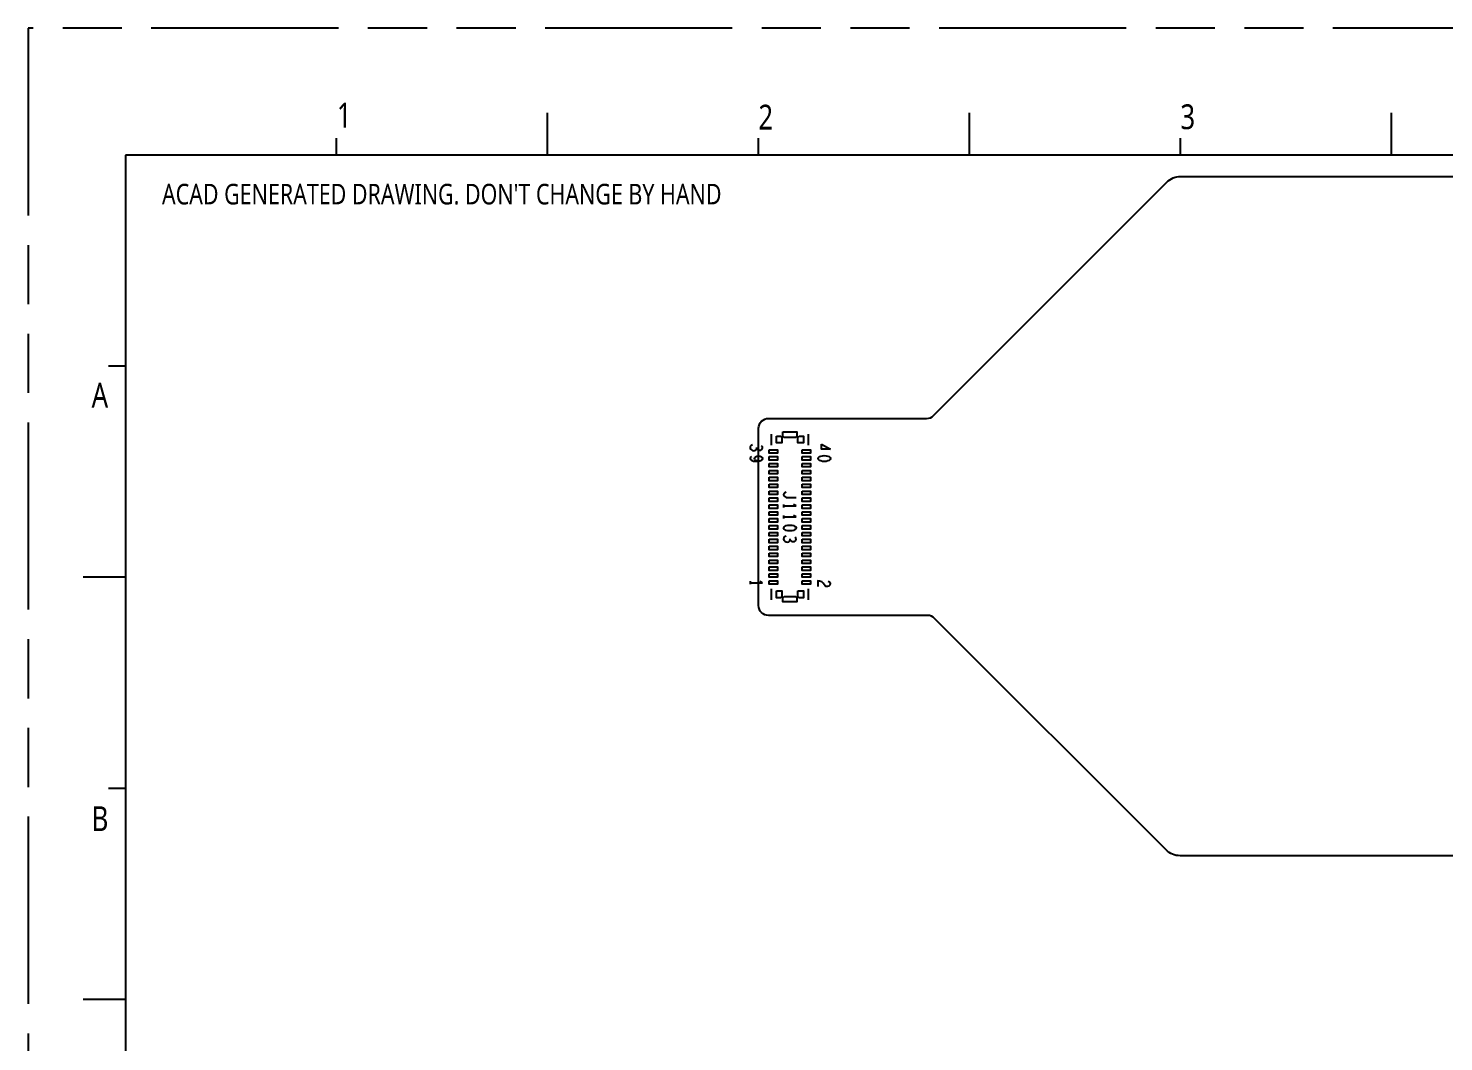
# Model space of a CAD drawing. Header units: millimetres. Extents: x 3228 to 3404, y -274 to -150.
# Drawn here: x 3228.4 to 3300.3, y -201.1 to -149.7 of the extents above; entities that cross this region are included whole.
import ezdxf

# ---------------------------------------------------------------- set-up
doc = ezdxf.new("R2010")
doc.units = ezdxf.units.MM
doc.linetypes.add('PHANTOM', pattern=[29.5, 9.5, -1.5, 3, -1.5, 3, -1.5, 9.5])
doc.layers.get('0').update_dxf_attribs({"lineweight": 25})
doc.layers.add('0PAPERF', color=2, linetype='PHANTOM', plot=False)
for name, color, linetype in [('c_layer1', 7, 'Continuous'), ('outline_layer0', 5, 'Continuous'), ('鵬鼎', 5, 'Continuous')]:
    doc.layers.add(name, color=color, linetype=linetype)
for name, color, linetype, lineweight in [('DIM', 100, 'Continuous', 15), ('SPT', 6, 'Continuous', 25), ('尺寸線', 3, 'Continuous', 20)]:
    doc.layers.add(name, color=color, linetype=linetype, lineweight=lineweight)
doc.styles.get("Standard").update_dxf_attribs({"font": 'simplex.shx', "width": 0.8, "height": 4})

msp = doc.modelspace()

# ---------------------------------------------------------------- linework, layer by layer
for p, q in [((3254.779, -156.092), (3254.779, -153.95)), ((3276.206, -156.092), (3276.206, -153.95)), ((3297.633, -156.092), (3297.633, -153.95)), ((3244.066, -156.092), (3244.066, -155.235)), ((3265.493, -156.092), (3265.493, -155.235)), ((3286.92, -156.092), (3286.92, -155.235)), ((3398.769, -156.092), (3233.352, -156.092)), ((3233.352, -156.092), (3233.352, -270.513)), ((3233.352, -166.806), (3232.495, -166.806)), ((3233.352, -177.519), (3231.21, -177.519)), ((3233.352, -188.233), (3232.495, -188.233)), ((3233.352, -198.946), (3231.21, -198.946))]:
    msp.add_line(p, q)
at = {"layer": '0PAPERF'}
for p, q in [((3404.17, -149.662), (3228.423, -149.662)), ((3228.423, -149.662), (3228.423, -273.941))]:
    msp.add_line(p, q, dxfattribs=at)
at = {"layer": 'c_layer1'}
for p, q in [((3266.142, -170.257), (3266.142, -170.815)), ((3268.042, -170.815), (3268.042, -170.257)), ((3268.699, -170.765), (3269.154, -171.016)), ((3266.774, -173.818), (3266.774, -173.981)), ((3266.774, -173.899), (3267.409, -173.899)), ((3267.409, -173.899), (3267.282, -173.818)), ((3266.774, -174.376), (3266.774, -174.539)), ((3266.774, -174.457), (3267.409, -174.457)), ((3267.409, -174.457), (3267.282, -174.376)), ((3265.074, -177.712), (3265.074, -177.875)), ((3265.074, -177.793), (3265.709, -177.793)), ((3265.709, -177.793), (3265.582, -177.712)), ((3266.142, -178.1), (3266.142, -178.657)), ((3268.042, -178.657), (3268.042, -178.1))]:
    msp.add_line(p, q, dxfattribs=at)
for points in [[(3266.732, -170.142), (3267.452, -170.142), (3267.452, -170.351), (3267.381, -170.422), (3266.803, -170.422), (3266.732, -170.351)], [(3266.036, -171.043), (3266.468, -171.043), (3266.468, -171.221), (3266.036, -171.221)], [(3266.407, -170.352), (3266.617, -170.352), (3266.687, -170.422), (3266.687, -170.702), (3266.407, -170.702)], [(3267.567, -170.352), (3267.777, -170.352), (3267.777, -170.702), (3267.497, -170.702), (3267.497, -170.422)], [(3267.716, -171.043), (3268.148, -171.043), (3268.148, -171.221), (3267.716, -171.221)], [(3265.496, -171.361), (3265.581, -171.375), (3265.644, -171.402), (3265.687, -171.443), (3265.708, -171.497), (3265.687, -171.544), (3265.644, -171.585), (3265.56, -171.619), (3265.465, -171.632), (3265.369, -171.591), (3265.317, -171.551), (3265.295, -171.497), (3265.306, -171.449), (3265.348, -171.409), (3265.422, -171.375)], [(3266.036, -171.393), (3266.468, -171.393), (3266.468, -171.571), (3266.036, -171.571)], [(3266.036, -171.743), (3266.468, -171.743), (3266.468, -171.921), (3266.036, -171.921)], [(3267.716, -171.393), (3268.148, -171.393), (3268.148, -171.571), (3267.716, -171.571)], [(3267.716, -171.743), (3268.148, -171.743), (3268.148, -171.921), (3267.716, -171.921)], [(3268.837, -171.344), (3268.932, -171.351), (3269.017, -171.371), (3269.08, -171.398), (3269.133, -171.439), (3269.154, -171.493), (3269.133, -171.547), (3269.08, -171.587), (3269.017, -171.615), (3268.932, -171.635), (3268.837, -171.641), (3268.741, -171.635), (3268.657, -171.615), (3268.593, -171.587), (3268.54, -171.547), (3268.519, -171.493), (3268.54, -171.439), (3268.593, -171.398), (3268.657, -171.371), (3268.741, -171.351)], [(3266.036, -172.093), (3266.468, -172.093), (3266.468, -172.271), (3266.036, -172.271)], [(3266.036, -172.443), (3266.468, -172.443), (3266.468, -172.621), (3266.036, -172.621)], [(3267.716, -172.093), (3268.148, -172.093), (3268.148, -172.271), (3267.716, -172.271)], [(3267.716, -172.443), (3268.148, -172.443), (3268.148, -172.621), (3267.716, -172.621)], [(3266.036, -172.793), (3266.468, -172.793), (3266.468, -172.971), (3266.036, -172.971)], [(3266.036, -173.143), (3266.468, -173.143), (3266.468, -173.321), (3266.036, -173.321)], [(3267.716, -172.793), (3268.148, -172.793), (3268.148, -172.971), (3267.716, -172.971)], [(3267.716, -173.143), (3268.148, -173.143), (3268.148, -173.321), (3267.716, -173.321)], [(3266.036, -173.493), (3266.468, -173.493), (3266.468, -173.671), (3266.036, -173.671)], [(3266.036, -173.843), (3266.468, -173.843), (3266.468, -174.021), (3266.036, -174.021)], [(3267.716, -173.493), (3268.148, -173.493), (3268.148, -173.671), (3267.716, -173.671)], [(3267.716, -173.843), (3268.148, -173.843), (3268.148, -174.021), (3267.716, -174.021)], [(3266.036, -174.193), (3266.468, -174.193), (3266.468, -174.371), (3266.036, -174.371)], [(3266.036, -174.543), (3266.468, -174.543), (3266.468, -174.721), (3266.036, -174.721)], [(3267.716, -174.193), (3268.148, -174.193), (3268.148, -174.371), (3267.716, -174.371)], [(3267.716, -174.543), (3268.148, -174.543), (3268.148, -174.721), (3267.716, -174.721)], [(3266.036, -174.893), (3266.468, -174.893), (3266.468, -175.071), (3266.036, -175.071)], [(3266.036, -175.243), (3266.468, -175.243), (3266.468, -175.421), (3266.036, -175.421)], [(3267.092, -174.867), (3267.187, -174.873), (3267.272, -174.893), (3267.335, -174.921), (3267.388, -174.961), (3267.409, -175.015), (3267.388, -175.069), (3267.335, -175.11), (3267.272, -175.137), (3267.187, -175.157), (3267.092, -175.164), (3266.997, -175.157), (3266.912, -175.137), (3266.848, -175.11), (3266.796, -175.069), (3266.774, -175.015), (3266.796, -174.961), (3266.848, -174.921), (3266.912, -174.893), (3266.997, -174.873)], [(3267.716, -174.893), (3268.148, -174.893), (3268.148, -175.071), (3267.716, -175.071)], [(3267.716, -175.243), (3268.148, -175.243), (3268.148, -175.421), (3267.716, -175.421)], [(3266.036, -175.593), (3266.468, -175.593), (3266.468, -175.771), (3266.036, -175.771)], [(3266.036, -175.943), (3266.468, -175.943), (3266.468, -176.121), (3266.036, -176.121)], [(3267.716, -175.593), (3268.148, -175.593), (3268.148, -175.771), (3267.716, -175.771)], [(3267.716, -175.943), (3268.148, -175.943), (3268.148, -176.121), (3267.716, -176.121)], [(3266.036, -176.294), (3266.468, -176.294), (3266.468, -176.471), (3266.036, -176.471)], [(3266.036, -176.644), (3266.468, -176.644), (3266.468, -176.821), (3266.036, -176.821)], [(3267.716, -176.294), (3268.148, -176.294), (3268.148, -176.471), (3267.716, -176.471)], [(3267.716, -176.644), (3268.148, -176.644), (3268.148, -176.821), (3267.716, -176.821)], [(3266.036, -176.994), (3266.468, -176.994), (3266.468, -177.171), (3266.036, -177.171)], [(3266.036, -177.344), (3266.468, -177.344), (3266.468, -177.521), (3266.036, -177.521)], [(3267.716, -176.994), (3268.148, -176.994), (3268.148, -177.171), (3267.716, -177.171)], [(3267.716, -177.344), (3268.148, -177.344), (3268.148, -177.521), (3267.716, -177.521)], [(3266.036, -177.694), (3266.468, -177.694), (3266.468, -177.871), (3266.036, -177.871)], [(3266.407, -178.212), (3266.687, -178.212), (3266.687, -178.492), (3266.617, -178.562), (3266.407, -178.562)], [(3267.497, -178.212), (3267.777, -178.212), (3267.777, -178.562), (3267.567, -178.562), (3267.497, -178.492)], [(3267.716, -177.694), (3268.148, -177.694), (3268.148, -177.871), (3267.716, -177.871)], [(3266.803, -178.492), (3267.381, -178.492), (3267.452, -178.563), (3267.452, -178.772), (3266.732, -178.772), (3266.732, -178.563)]]:
    msp.add_lwpolyline(points, close=True, dxfattribs=at)
for points in [[(3265.2, -170.79), (3265.126, -170.83), (3265.084, -170.885), (3265.073, -170.946), (3265.084, -171), (3265.136, -171.054), (3265.2, -171.088), (3265.263, -171.094), (3265.338, -171.081), (3265.39, -171.033), (3265.412, -170.986), (3265.412, -170.925)], [(3265.412, -170.986), (3265.444, -171.027), (3265.496, -171.061), (3265.56, -171.074), (3265.623, -171.061), (3265.676, -171.027), (3265.708, -170.966), (3265.698, -170.905), (3265.655, -170.844)], [(3269.154, -171.016), (3268.699, -171.016), (3268.699, -170.765)], [(3265.147, -171.382), (3265.094, -171.429), (3265.073, -171.483), (3265.094, -171.537), (3265.158, -171.585), (3265.253, -171.619), (3265.348, -171.632), (3265.465, -171.632)], [(3266.901, -173.206), (3266.838, -173.24), (3266.796, -173.281), (3266.774, -173.328), (3266.796, -173.382), (3266.838, -173.423), (3266.901, -173.463), (3266.986, -173.477), (3267.409, -173.477)], [(3266.901, -175.425), (3266.827, -175.465), (3266.785, -175.519), (3266.774, -175.58), (3266.785, -175.634), (3266.838, -175.688), (3266.901, -175.722), (3266.965, -175.729), (3267.039, -175.715), (3267.092, -175.668), (3267.113, -175.621), (3267.113, -175.56)], [(3267.113, -175.621), (3267.145, -175.661), (3267.198, -175.695), (3267.261, -175.709), (3267.325, -175.695), (3267.377, -175.661), (3267.409, -175.6), (3267.399, -175.54), (3267.356, -175.479)], [(3269.039, -177.716), (3269.102, -177.757), (3269.134, -177.804), (3269.145, -177.858), (3269.123, -177.926), (3269.07, -177.973), (3269.007, -177.987), (3268.943, -177.98), (3268.891, -177.953), (3268.785, -177.818), (3268.71, -177.757), (3268.605, -177.716), (3268.51, -177.703), (3268.51, -177.987)]]:
    msp.add_lwpolyline(points, dxfattribs=at)
at = {"layer": 'outline_layer0'}
msp.add_lwpolyline([(3286.941, -157.176), (3357.2, -157.176, -0.198849), (3357.907, -157.469), (3368.662, -168.224, 0.198916), (3369.369, -168.517), (3383.882, -168.517, -0.414068), (3384.382, -169.017), (3384.382, -179.812, -0.414218), (3383.882, -180.312), (3369.369, -180.312, 0.198916), (3368.662, -180.605), (3357.91, -191.357, -0.198916), (3357.203, -191.65), (3286.903, -191.65, -0.198917), (3286.196, -191.357), (3274.441, -179.603, 0.198733), (3274.088, -179.457), (3266.007, -179.457, -0.414362), (3265.507, -178.957), (3265.507, -169.957, -0.414216), (3266.007, -169.457), (3274.038, -169.457, 0.198921), (3274.392, -169.311), (3286.233, -157.469, -0.198917)], format="xyb", close=True, dxfattribs=at)
at = {"layer": 'SPT', "linetype": 'Continuous'}
for points in [[(3266.732, -170.142), (3267.452, -170.142), (3267.452, -170.351), (3267.381, -170.422), (3266.803, -170.422), (3266.732, -170.351)], [(3266.036, -171.043), (3266.468, -171.043), (3266.468, -171.221), (3266.036, -171.221)], [(3266.407, -170.352), (3266.617, -170.352), (3266.687, -170.422), (3266.687, -170.702), (3266.407, -170.702)], [(3267.567, -170.352), (3267.777, -170.352), (3267.777, -170.702), (3267.497, -170.702), (3267.497, -170.422)], [(3267.716, -171.043), (3268.148, -171.043), (3268.148, -171.221), (3267.716, -171.221)], [(3266.036, -171.393), (3266.468, -171.393), (3266.468, -171.571), (3266.036, -171.571)], [(3266.036, -171.743), (3266.468, -171.743), (3266.468, -171.921), (3266.036, -171.921)], [(3267.716, -171.393), (3268.148, -171.393), (3268.148, -171.571), (3267.716, -171.571)], [(3267.716, -171.743), (3268.148, -171.743), (3268.148, -171.921), (3267.716, -171.921)], [(3266.036, -172.093), (3266.468, -172.093), (3266.468, -172.271), (3266.036, -172.271)], [(3266.036, -172.443), (3266.468, -172.443), (3266.468, -172.621), (3266.036, -172.621)], [(3267.716, -172.093), (3268.148, -172.093), (3268.148, -172.271), (3267.716, -172.271)], [(3267.716, -172.443), (3268.148, -172.443), (3268.148, -172.621), (3267.716, -172.621)], [(3266.036, -172.793), (3266.468, -172.793), (3266.468, -172.971), (3266.036, -172.971)], [(3266.036, -173.143), (3266.468, -173.143), (3266.468, -173.321), (3266.036, -173.321)], [(3267.716, -172.793), (3268.148, -172.793), (3268.148, -172.971), (3267.716, -172.971)], [(3267.716, -173.143), (3268.148, -173.143), (3268.148, -173.321), (3267.716, -173.321)], [(3266.036, -173.493), (3266.468, -173.493), (3266.468, -173.671), (3266.036, -173.671)], [(3266.036, -173.843), (3266.468, -173.843), (3266.468, -174.021), (3266.036, -174.021)], [(3267.716, -173.493), (3268.148, -173.493), (3268.148, -173.671), (3267.716, -173.671)], [(3267.716, -173.843), (3268.148, -173.843), (3268.148, -174.021), (3267.716, -174.021)], [(3266.036, -174.193), (3266.468, -174.193), (3266.468, -174.371), (3266.036, -174.371)], [(3266.036, -174.543), (3266.468, -174.543), (3266.468, -174.721), (3266.036, -174.721)], [(3267.716, -174.193), (3268.148, -174.193), (3268.148, -174.371), (3267.716, -174.371)], [(3267.716, -174.543), (3268.148, -174.543), (3268.148, -174.721), (3267.716, -174.721)], [(3266.036, -174.893), (3266.468, -174.893), (3266.468, -175.071), (3266.036, -175.071)], [(3266.036, -175.243), (3266.468, -175.243), (3266.468, -175.421), (3266.036, -175.421)], [(3267.716, -174.893), (3268.148, -174.893), (3268.148, -175.071), (3267.716, -175.071)], [(3267.716, -175.243), (3268.148, -175.243), (3268.148, -175.421), (3267.716, -175.421)], [(3266.036, -175.593), (3266.468, -175.593), (3266.468, -175.771), (3266.036, -175.771)], [(3266.036, -175.943), (3266.468, -175.943), (3266.468, -176.121), (3266.036, -176.121)], [(3267.716, -175.593), (3268.148, -175.593), (3268.148, -175.771), (3267.716, -175.771)], [(3267.716, -175.943), (3268.148, -175.943), (3268.148, -176.121), (3267.716, -176.121)], [(3266.036, -176.294), (3266.468, -176.294), (3266.468, -176.471), (3266.036, -176.471)], [(3266.036, -176.644), (3266.468, -176.644), (3266.468, -176.821), (3266.036, -176.821)], [(3267.716, -176.294), (3268.148, -176.294), (3268.148, -176.471), (3267.716, -176.471)], [(3267.716, -176.644), (3268.148, -176.644), (3268.148, -176.821), (3267.716, -176.821)], [(3266.036, -176.994), (3266.468, -176.994), (3266.468, -177.171), (3266.036, -177.171)], [(3266.036, -177.344), (3266.468, -177.344), (3266.468, -177.521), (3266.036, -177.521)], [(3267.716, -176.994), (3268.148, -176.994), (3268.148, -177.171), (3267.716, -177.171)], [(3267.716, -177.344), (3268.148, -177.344), (3268.148, -177.521), (3267.716, -177.521)], [(3266.036, -177.694), (3266.468, -177.694), (3266.468, -177.871), (3266.036, -177.871)], [(3266.407, -178.212), (3266.687, -178.212), (3266.687, -178.492), (3266.617, -178.562), (3266.407, -178.562)], [(3267.497, -178.212), (3267.777, -178.212), (3267.777, -178.562), (3267.567, -178.562), (3267.497, -178.492)], [(3267.716, -177.694), (3268.148, -177.694), (3268.148, -177.871), (3267.716, -177.871)], [(3266.803, -178.492), (3267.381, -178.492), (3267.452, -178.563), (3267.452, -178.772), (3266.732, -178.772), (3266.732, -178.563)]]:
    msp.add_lwpolyline(points, close=True, dxfattribs=at)

# ---------------------------------------------------------------- texts
at = {"layer": 'DIM', "char_height": 1.25747, "width": 0.76559, "attachment_point": 1}
for s, insert in [('{\\fMicrosoft JhengHei|b0|i0|c136|p0;\\C0;1}', (3244.091, -153.437)), ('{\\fMicrosoft JhengHei|b0|i0|c136|p0;\\C0;2}', (3265.493, -153.539)), ('{\\fMicrosoft JhengHei|b0|i0|c136|p0;\\C0;3}', (3286.92, -153.52))]:
    msp.add_mtext(s, dxfattribs=dict(at, insert=insert))
at = {"layer": '尺寸線', "linetype": 'Continuous', "insert": (3235.211, -157.553), "char_height": 1.04418, "width": 163.62678, "attachment_point": 1}
msp.add_mtext("{\\fMicrosoft JhengHei|b0|i0|c136|p0;ACAD GENERATED DRAWING. DON'T CHANGE BY HAND}", dxfattribs=at)
at = {"layer": '鵬鼎', "char_height": 1.25747, "width": 2.3719, "attachment_point": 1}
for s, insert in [('{\\fMicrosoft JhengHei|b0|i0|c136|p0;\\C0;A}', (3231.639, -167.646)), ('{\\fMicrosoft JhengHei|b0|i0|c136|p0;\\C0;B}', (3231.638, -189.138))]:
    msp.add_mtext(s, dxfattribs=dict(at, insert=insert))

doc.saveas('drawing.dxf')
